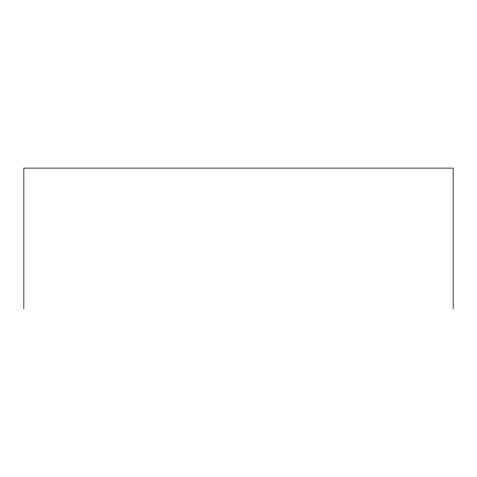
<?xml version="1.0" encoding="UTF-8"?>
<svg xmlns="http://www.w3.org/2000/svg" width="477" height="477" viewBox="0 0 477 477"><rect width="100%" height="100%" fill="white"/><g stroke="black" fill="none" stroke-linecap="round" stroke-linejoin="round"><path stroke-width="0.72" d="M453.15 308.893L453.15 168.107L23.85 168.107L23.85 308.893"/></g></svg>
